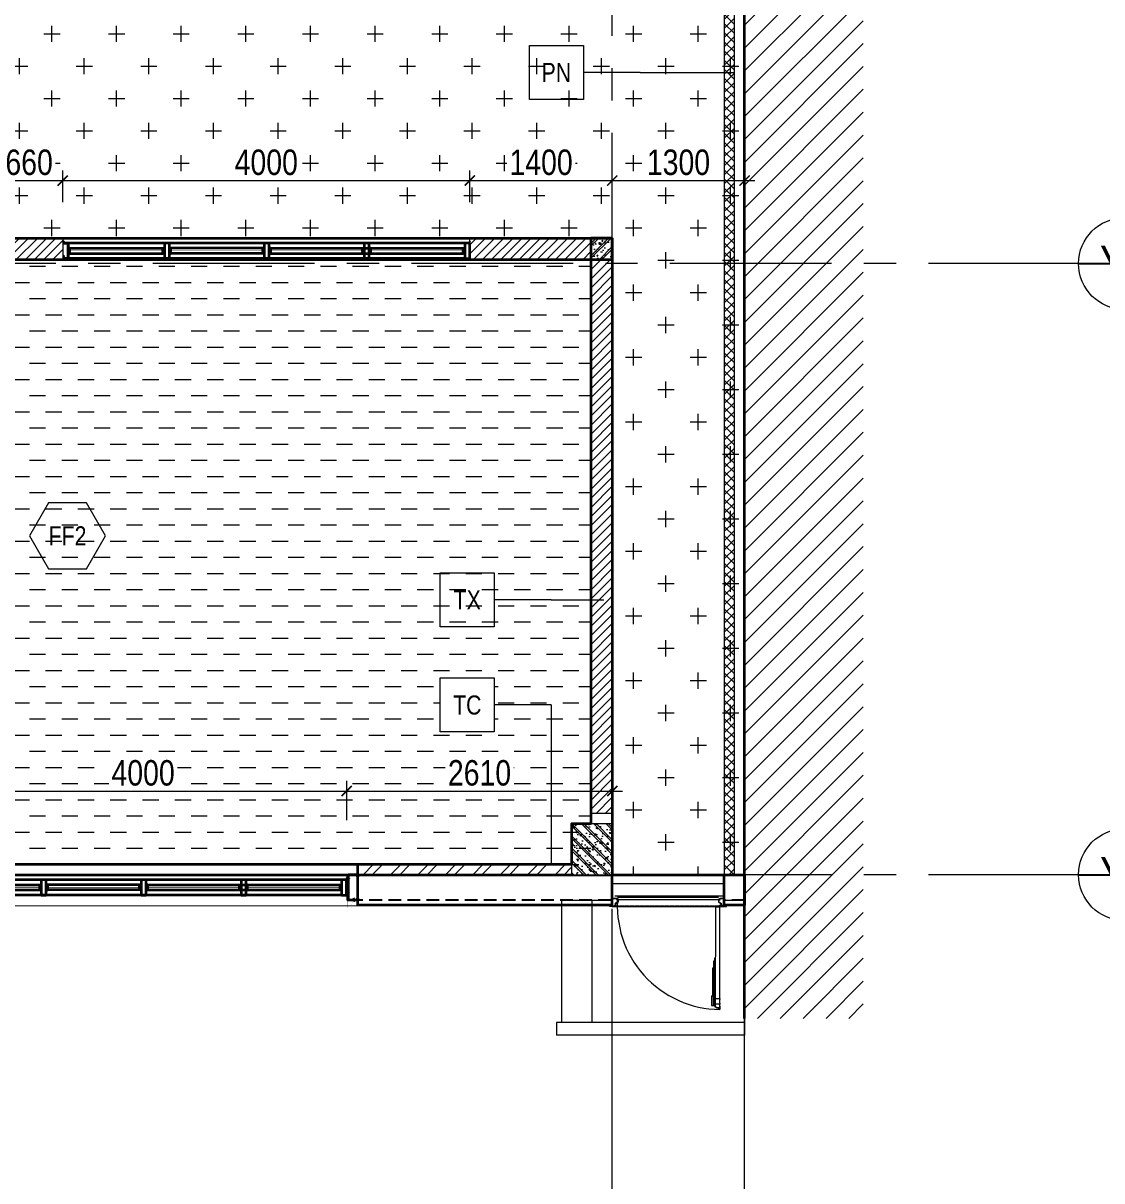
# Model space of a CAD drawing. Header units: millimetres. Extents: x -547695 to 905972, y -1055718 to 167349.
# Drawn here: x -506858 to -496259, y -895293 to -883926 of the extents above; entities that cross this region are included whole.
import ezdxf
from ezdxf.enums import TextEntityAlignment as Align
from ezdxf.xclip import XClip

# ---------------------------------------------------------------- set-up
doc = ezdxf.new("R2010")
doc.units = ezdxf.units.MM
doc.header["$XCLIPFRAME"] = 0
for name, pattern in [('$0$BASE-A0$0$HIDDEN', [0.375, 0.25, -0.125]), ('CENTER', [50.8, 31.75, -6.35, 6.35, -6.35]), ('XR-MB (+8.000)$0$$0$BASE-A0$0$HIDDEN', [0.375, 0.25, -0.125])]:
    doc.linetypes.add(name, pattern=pattern)
doc.layers.get('DEFPOINTS').update_dxf_attribs({"color": 1, "lineweight": 25})
doc.layers.add('7a-Flashing_01', color=1, linetype='Continuous')
doc.layers.add('8', color=8, linetype='Continuous')
for name, color, linetype, lineweight in [('A-COLS', 9, 'Continuous', 9), ('A-CONC', 2, 'Continuous', 35), ('A-DIMS', 8, 'Continuous', 9), ('A-DOOR', 142, 'Continuous', 9), ('A-FINE', 255, 'Continuous', 25), ('A-GRID', 250, 'CENTER', 15), ('A-HEVY', 111, 'Continuous', 35), ('A-PATT', 252, 'Continuous', 9), ('A-REV', 7, 'Continuous', 35), ('A-SYMBOLS', 10, 'Continuous', 13), ('A-WALL', 12, 'Continuous', 13), ('A-WALL-INT', 31, 'Continuous', 9), ('HATCH', 159, 'Continuous', 0), ('XR-MB (+8.000)$0$chi dan', 8, 'Continuous', 9), ('XR-MB (+8.000)$0$DIM TAN', 169, 'Continuous', 13), ('XR-MB (+8.000)$0$net khung', 2, 'Continuous', 13), ('XR-MB (+8.000)$0$phu kien ngoai cua', 4, 'Continuous', 5)]:
    doc.layers.add(name, color=color, linetype=linetype, lineweight=lineweight)
doc.styles.add('VTK _ Arial_2.5 mm', font='arial.ttf', dxfattribs={"width": 0.8})
doc.styles.add('VTK_Arial', font='arial.ttf', dxfattribs={"width": 0.8})
doc.styles.add('VTK_Arial_3.5 mm', font='arial.ttf', dxfattribs={"width": 0.8, "height": 3.5})
doc.dimstyles.new('A-2.5-DIM100', dxfattribs={"dimscale": 100, "dimtxt": 2.5, "dimasz": 1, "dimexe": 1, "dimexo": 0, "dimgap": 0.5, "dimtad": 1, "dimdec": 0, "dimzin": 12, "dimdsep": 46, "dimtxsty": 'VTK_Arial', "dimblk": 'ARCHTICK', "dimcen": 0, "dimdle": 1, "dimclrd": 256, "dimclre": 256, "dimclrt": 7, "dimadec": 1, "dimazin": 3, "dimtfac": 1, "dimtdec": 0, "dimtmove": 0, "dimatfit": 2, "dimfxl": 20, "dimtfill": 1, "dimtolj": 1, "dimtzin": 0, "dimlwd": -1, "dimlwe": -1, "dimarcsym": 0})

# ---------------------------------------------------------------- blocks, each defined once
blk = doc.blocks.new('*U286')
blk.add_lwpolyline([(-11, 0), (-20.77, 0), (-23.36, 0)])
blk.add_wipeout([(3.54, 3.54), (-3.54, 3.54), (-3.54, -3.54), (3.54, -3.54)])
blk.add_lwpolyline([(3.54, 3.54), (-3.54, 3.54), (-3.54, -3.54), (3.54, -3.54)], close=True)
blk.add_lwpolyline([(-11, 0), (-3.54, 0)])
at = {"color": 7, "style": 'VTK _ Arial_2.5 mm', "width": 0.8, "flags": 8}
blk.add_attdef('SYMBOL', text='', height=2.5, dxfattribs=at).set_placement((0, 0), align=Align.MIDDLE_CENTER)
blk = doc.blocks.new('*U288')
blk.add_lwpolyline([(-11, 0), (-15.35, 0), (-17.93, 0)])
blk.add_wipeout([(3.54, 3.54), (-3.54, 3.54), (-3.54, -3.54), (3.54, -3.54)])
blk.add_lwpolyline([(3.54, 3.54), (-3.54, 3.54), (-3.54, -3.54), (3.54, -3.54)], close=True)
blk.add_lwpolyline([(-11, 0), (-3.54, 0)])
at = {"color": 7, "style": 'VTK _ Arial_2.5 mm', "width": 0.8, "flags": 8}
blk.add_attdef('SYMBOL', text='', height=2.5, dxfattribs=at).set_placement((0, 0), align=Align.MIDDLE_CENTER)
blk = doc.blocks.new('ERGEG')
at = {"layer": 'A-PATT', "transparency": 33554620}
h = blk.add_hatch(dxfattribs=at)
h.set_pattern_fill('ANSI31', color=256, scale=50)
h.set_pattern_definition([(45, (0, -16211.04), (-112.2532, 112.2532), [])])
h.paths.add_polyline_path([(0, 1146), (1166, 1146), (1166, -16211), (0, -16211)])
at = {"layer": 'A-HEVY'}
blk.add_lwpolyline([(0, -16211), (0, 1146)], dxfattribs=at)
blk = doc.blocks.new('_ARCHTICK')
at = {"color": 0, "linetype": 'ByBlock', "const_width": 0.15}
blk.add_lwpolyline([(-0.5, -0.5), (0.5, 0.5)], dxfattribs=at)
blk = doc.blocks.new('*D365')
at = {"layer": 'A-DIMS', "transparency": 16777216}
for p, q in [((-507129, -885685), (-507129, -885372)), ((-506469, -885685), (-506469, -885372)), ((-507229, -885472), (-506369, -885472))]:
    blk.add_line(p, q, dxfattribs=at)
at = {"layer": 'DEFPOINTS', "color": 0, "transparency": 16777216}
for p in [(-506469, -885472), (-507129, -885685), (-506469, -885685)]:
    blk.add_point(p, dxfattribs=at)
at = {"layer": 'A-DIMS', "transparency": 16777216, "xscale": 100, "yscale": 100, "zscale": 100, "rotation": 180}
blk.add_blockref('_ARCHTICK', (-507129, -885472), dxfattribs=at)
at = {"layer": 'A-DIMS', "transparency": 16777216, "xscale": 100, "yscale": 100, "zscale": 100}
blk.add_blockref('_ARCHTICK', (-506469, -885472), dxfattribs=at)
at = {"layer": 'A-DIMS', "color": 7, "transparency": 16777216, "insert": (-506799, -885294), "char_height": 250, "attachment_point": 5, "style": 'VTK_Arial', "bg_fill": 3, "box_fill_scale": 1.1, "bg_fill_color": 257, "bg_fill_transparency": 0}
blk.add_mtext('\\A1;660', dxfattribs=at)
blk = doc.blocks.new('*D366')
at = {"layer": 'A-DIMS', "transparency": 16777216}
for p, q in [((-501069, -885685), (-501069, -885372)), ((-499769, -885685), (-499769, -885372)), ((-501169, -885472), (-499669, -885472))]:
    blk.add_line(p, q, dxfattribs=at)
at = {"layer": 'DEFPOINTS', "color": 0, "transparency": 16777216}
for p in [(-499769, -885472), (-501069, -885685), (-499769, -885685)]:
    blk.add_point(p, dxfattribs=at)
at = {"layer": 'A-DIMS', "transparency": 16777216, "xscale": 100, "yscale": 100, "zscale": 100, "rotation": 180}
blk.add_blockref('_ARCHTICK', (-501069, -885472), dxfattribs=at)
at = {"layer": 'A-DIMS', "transparency": 16777216, "xscale": 100, "yscale": 100, "zscale": 100}
blk.add_blockref('_ARCHTICK', (-499769, -885472), dxfattribs=at)
at = {"layer": 'A-DIMS', "color": 7, "transparency": 16777216, "insert": (-500419, -885294), "char_height": 250, "attachment_point": 5, "style": 'VTK_Arial', "bg_fill": 3, "box_fill_scale": 1.1, "bg_fill_color": 257, "bg_fill_transparency": 0}
blk.add_mtext('\\A1;1300', dxfattribs=at)
blk = doc.blocks.new('*D376')
at = {"layer": 'A-DIMS', "transparency": 16777216}
for p, q in [((-507679, -891751), (-507679, -891366)), ((-503679, -891751), (-503679, -891366)), ((-507779, -891466), (-503579, -891466))]:
    blk.add_line(p, q, dxfattribs=at)
at = {"layer": 'DEFPOINTS', "color": 0, "transparency": 16777216}
for p in [(-503679, -891466), (-507679, -891751), (-503679, -891751)]:
    blk.add_point(p, dxfattribs=at)
at = {"layer": 'A-DIMS', "transparency": 16777216, "xscale": 100, "yscale": 100, "zscale": 100, "rotation": 180}
blk.add_blockref('_ARCHTICK', (-507679, -891466), dxfattribs=at)
at = {"layer": 'A-DIMS', "transparency": 16777216, "xscale": 100, "yscale": 100, "zscale": 100}
blk.add_blockref('_ARCHTICK', (-503679, -891466), dxfattribs=at)
at = {"layer": 'A-DIMS', "color": 7, "transparency": 16777216, "insert": (-505679, -891289), "char_height": 250, "attachment_point": 5, "style": 'VTK_Arial', "bg_fill": 3, "box_fill_scale": 1.1, "bg_fill_color": 257, "bg_fill_transparency": 0}
blk.add_mtext('\\A1;4000', dxfattribs=at)
blk = doc.blocks.new('*D377')
at = {"layer": 'A-DIMS', "transparency": 16777216}
for p, q in [((-503679, -891751), (-503679, -891366)), ((-501069, -891751), (-501069, -891366)), ((-503779, -891466), (-500969, -891466))]:
    blk.add_line(p, q, dxfattribs=at)
at = {"layer": 'DEFPOINTS', "color": 0, "transparency": 16777216}
for p in [(-501069, -891466), (-503679, -891751), (-501069, -891751)]:
    blk.add_point(p, dxfattribs=at)
at = {"layer": 'A-DIMS', "transparency": 16777216, "xscale": 100, "yscale": 100, "zscale": 100, "rotation": 180}
blk.add_blockref('_ARCHTICK', (-503679, -891466), dxfattribs=at)
at = {"layer": 'A-DIMS', "transparency": 16777216, "xscale": 100, "yscale": 100, "zscale": 100}
blk.add_blockref('_ARCHTICK', (-501069, -891466), dxfattribs=at)
at = {"layer": 'A-DIMS', "color": 7, "transparency": 16777216, "insert": (-502374, -891289), "char_height": 250, "attachment_point": 5, "style": 'VTK_Arial', "bg_fill": 3, "box_fill_scale": 1.1, "bg_fill_color": 257, "bg_fill_transparency": 0}
blk.add_mtext('\\A1;2610', dxfattribs=at)
blk = doc.blocks.new('*U119')
blk.add_wipeout([(2.5, 4.33), (-2.5, 4.33), (-5, 0), (-2.5, -4.33), (2.5, -4.33), (5, 0)])
blk.add_lwpolyline([(2.5, 4.33), (-2.5, 4.33), (-5, 0), (-2.5, -4.33), (2.5, -4.33), (5, 0)], close=True)
at = {"color": 7, "style": 'VTK _ Arial_2.5 mm', "width": 0.8, "flags": 8}
blk.add_attdef('SYMBOL', text='', height=2.5, dxfattribs=at).set_placement((0, 0), align=Align.MIDDLE_CENTER)
blk = doc.blocks.new('*U319')
blk.add_wipeout([(4.5, 0), (4.46, -0.56), (4.36, -1.12), (4.18, -1.66), (3.94, -2.17), (3.64, -2.65), (3.28, -3.08), (2.87, -3.47), (2.41, -3.8), (1.92, -4.07), (1.39, -4.28), (0.84, -4.42), (0.28, -4.49), (-0.28, -4.49), (-0.84, -4.42), (-1.39, -4.28), (-1.92, -4.07), (-2.41, -3.8), (-2.87, -3.47), (-3.28, -3.08), (-3.64, -2.65), (-3.94, -2.17), (-4.18, -1.66), (-4.36, -1.12), (-4.46, -0.56), (-4.5, 0), (-4.46, 0.56), (-4.36, 1.12), (-4.18, 1.66), (-3.94, 2.17), (-3.64, 2.65), (-3.28, 3.08), (-2.87, 3.47), (-2.41, 3.8), (-1.92, 4.07), (-1.39, 4.28), (-0.84, 4.42), (-0.28, 4.49), (0.28, 4.49), (0.84, 4.42), (1.39, 4.28), (1.92, 4.07), (2.41, 3.8), (2.87, 3.47), (3.28, 3.08), (3.64, 2.65), (3.94, 2.17), (4.18, 1.66), (4.36, 1.12), (4.46, 0.56)])
blk.add_circle((0, 0), 4.5)
at = {"layer": 'DEFPOINTS', "color": 250}
for p, q in [((0, 4.5), (0, -4.5)), ((-4.5, 0), (4.5, 0))]:
    blk.add_line(p, q, dxfattribs=at)
at = {"color": 7, "style": 'VTK_Arial_3.5 mm', "width": 0.8}
blk.add_attdef('X12', text='', height=3.5, dxfattribs=at).set_placement((0, 0), align=Align.MIDDLE_CENTER)
blk = doc.blocks.new('*U320')
blk.add_wipeout([(4.5, 0), (4.46, -0.56), (4.36, -1.12), (4.18, -1.66), (3.94, -2.17), (3.64, -2.65), (3.28, -3.08), (2.87, -3.47), (2.41, -3.8), (1.92, -4.07), (1.39, -4.28), (0.84, -4.42), (0.28, -4.49), (-0.28, -4.49), (-0.84, -4.42), (-1.39, -4.28), (-1.92, -4.07), (-2.41, -3.8), (-2.87, -3.47), (-3.28, -3.08), (-3.64, -2.65), (-3.94, -2.17), (-4.18, -1.66), (-4.36, -1.12), (-4.46, -0.56), (-4.5, 0), (-4.46, 0.56), (-4.36, 1.12), (-4.18, 1.66), (-3.94, 2.17), (-3.64, 2.65), (-3.28, 3.08), (-2.87, 3.47), (-2.41, 3.8), (-1.92, 4.07), (-1.39, 4.28), (-0.84, 4.42), (-0.28, 4.49), (0.28, 4.49), (0.84, 4.42), (1.39, 4.28), (1.92, 4.07), (2.41, 3.8), (2.87, 3.47), (3.28, 3.08), (3.64, 2.65), (3.94, 2.17), (4.18, 1.66), (4.36, 1.12), (4.46, 0.56)])
blk.add_circle((0, 0), 4.5)
at = {"layer": 'DEFPOINTS', "color": 250}
for p, q in [((0, 4.5), (0, -4.5)), ((-4.5, 0), (4.5, 0))]:
    blk.add_line(p, q, dxfattribs=at)
at = {"color": 7, "style": 'VTK_Arial_3.5 mm', "width": 0.8}
blk.add_attdef('X12', text='', height=3.5, dxfattribs=at).set_placement((0, 0), align=Align.MIDDLE_CENTER)
blk = doc.blocks.new('Ư4RGH56YH')
at = {"layer": 'A-SYMBOLS', "xscale": 100, "yscale": 100, "zscale": 100}
for name, p, values in [('*U319', (2103.7, -8500), {'X12': 'Y2'}), ('*U320', (2103.7, -14500), {'X12': 'Y1'})]:
    blk.add_blockref(name, p, dxfattribs=at).add_auto_attribs(values)
blk = doc.blocks.new('*D704')
at = {"layer": 'A-DIMS', "transparency": 16777216}
for p, q in [((-506469, -885685), (-506469, -885372)), ((-502469, -885685), (-502469, -885372)), ((-506569, -885472), (-502369, -885472))]:
    blk.add_line(p, q, dxfattribs=at)
at = {"layer": 'DEFPOINTS', "color": 0, "transparency": 16777216}
for p in [(-502469, -885472), (-506469, -885685), (-502469, -885685)]:
    blk.add_point(p, dxfattribs=at)
at = {"layer": 'A-DIMS', "transparency": 16777216, "xscale": 100, "yscale": 100, "zscale": 100, "rotation": 180}
blk.add_blockref('_ARCHTICK', (-506469, -885472), dxfattribs=at)
at = {"layer": 'A-DIMS', "transparency": 16777216, "xscale": 100, "yscale": 100, "zscale": 100}
blk.add_blockref('_ARCHTICK', (-502469, -885472), dxfattribs=at)
at = {"layer": 'A-DIMS', "color": 7, "transparency": 16777216, "insert": (-504469, -885294), "char_height": 250, "attachment_point": 5, "style": 'VTK_Arial', "bg_fill": 3, "box_fill_scale": 1.1, "bg_fill_color": 257, "bg_fill_transparency": 0}
blk.add_mtext('\\A1;4000', dxfattribs=at)
blk = doc.blocks.new('*D705')
at = {"layer": 'A-DIMS', "transparency": 16777216}
for p, q in [((-502469, -885685), (-502469, -885372)), ((-501069, -885685), (-501069, -885372)), ((-502569, -885472), (-500969, -885472))]:
    blk.add_line(p, q, dxfattribs=at)
at = {"layer": 'DEFPOINTS', "color": 0, "transparency": 16777216}
for p in [(-501069, -885472), (-502469, -885685), (-501069, -885685)]:
    blk.add_point(p, dxfattribs=at)
at = {"layer": 'A-DIMS', "transparency": 16777216, "xscale": 100, "yscale": 100, "zscale": 100, "rotation": 180}
blk.add_blockref('_ARCHTICK', (-502469, -885472), dxfattribs=at)
at = {"layer": 'A-DIMS', "transparency": 16777216, "xscale": 100, "yscale": 100, "zscale": 100}
blk.add_blockref('_ARCHTICK', (-501069, -885472), dxfattribs=at)
at = {"layer": 'A-DIMS', "color": 7, "transparency": 16777216, "insert": (-501769, -885294), "char_height": 250, "attachment_point": 5, "style": 'VTK_Arial', "bg_fill": 3, "box_fill_scale": 1.1, "bg_fill_color": 257, "bg_fill_transparency": 0}
blk.add_mtext('\\A1;1400', dxfattribs=at)
blk = doc.blocks.new('ERBHRTHB4T')
at = {"color": 0}
blk.add_wipeout([(-200, 100), (200, 100), (200, -400), (-200, -400)], dxfattribs=at).dxf.layer = '8'
at = {"layer": 'A-PATT'}
h = blk.add_hatch(dxfattribs=at)
h.set_pattern_fill('BT-01', color=256, scale=20, style=0, double=1, pattern_type=2)
h.set_pattern_definition([(50, (115612.73, 26820), (143.45204, -12.55043), [15, -165]), (355, (115612.73, 26820), (-27.75027, 150.43843), [12, -132]), (100.4514, (115624.68, 26818.95), (115.70188, 137.88791), [12.74804, -140.22842]), (46.1842, (115612.73, 26860), (213.4482, -33.1038), [22.5, -247.5]), (96.6356, (115630.52, 26857.24), (186.93254, 194.82357), [19.12206, -210.3426]), (351.1842, (115612.73, 26860), (186.9324, 194.8237), [18, -198]), (21, (115632.73, 26850), (119.38141, -80.52378), [15, -165]), (326, (115632.73, 26850), (48.66307, 145.03), [12, -132]), (71.4514, (115642.68, 26843.29), (168.04453, 64.5061), [12.74804, -140.22842]), (37.5, (115612.73, 26820), (2.43197, 66.57877), [0, -130.4, 0, -134, 0, -132.5]), (7.5, (115612.73, 26820), (52.613907, 78.882342), [0, -76.4, 0, -127.4, 0, -50.5]), (327.5, (115568.13, 26820), (106.764487, -4.510974), [0, -50, 0, -156, 0, -207]), (317.5, (115548.13, 26820), (116.637234, 20.021), [0, -65, 0, -103.6, 0, -147]), (45, (115612.73, 26820), (-60.104076, 60.104076), []), (45, (115612.73, 26844.5), (-60.104076, 60.104076), [])])
h.paths.add_polyline_path([(200, 100), (200, -400), (-200, -400), (-200, 100)])
at = {"color": 0}
blk.add_lwpolyline([(-200, 100), (200, 100), (200, -400), (-200, -400)], close=True, dxfattribs=at)
blk = doc.blocks.new('t7i')
blk.add_wipeout([(0, -210), (210, -210), (210, 0), (0, 0)]).dxf.layer = '8'
at = {"layer": 'A-PATT'}
h = blk.add_hatch(dxfattribs=at)
h.set_pattern_fill('BT-01', color=256, scale=20, style=0, double=1, pattern_type=2)
h.set_pattern_definition([(50, (111922.47, 19673.82), (143.45204, -12.55043), [15, -165]), (355, (111922.47, 19673.82), (-27.75027, 150.43843), [12, -132]), (100.4514, (111934.43, 19672.77), (115.70188, 137.8879), [12.74804, -140.22842]), (46.1842, (111922.47, 19713.82), (213.4482, -33.1038), [22.5, -247.5]), (96.6356, (111940.26, 19711.06), (186.93254, 194.82357), [19.12206, -210.3426]), (351.1842, (111922.47, 19713.82), (186.9324, 194.8237), [18, -198]), (21, (111942.47, 19703.82), (119.38141, -80.52378), [15, -165]), (326, (111942.47, 19703.82), (48.66307, 145.03), [12, -132]), (71.4514, (111952.42, 19697.11), (168.04453, 64.5061), [12.74804, -140.22842]), (37.5, (111922.47, 19673.82), (2.43197, 66.57877), [0, -130.4, 0, -134, 0, -132.5]), (7.5, (111922.47, 19673.82), (52.613907, 78.882342), [0, -76.4, 0, -127.4, 0, -50.5]), (327.5, (111877.87, 19673.82), (106.764487, -4.510974), [0, -50, 0, -156, 0, -207]), (317.5, (111857.87, 19673.82), (116.637234, 20.021), [0, -65, 0, -103.6, 0, -147]), (45, (111922.47, 19673.82), (-60.104076, 60.104076), []), (45, (111922.47, 19698.32), (-60.104076, 60.104076), [])])
h.paths.add_polyline_path([(0, -210), (210, -210), (210, 0), (0, 0)])
at = {"layer": 'A-HEVY'}
blk.add_lwpolyline([(0, -210), (210, -210), (210, 0), (0, 0)], close=True, dxfattribs=at)
blk = doc.blocks.new('ERYUJH76Y')
at = {"layer": 'A-GRID', "ltscale": 50}
for points in [[(1300, 3348), (1300, 25452)], [(0, 3348), (0, 25008)], [(4694, 12928), (-30447, 12928)], [(4694, 6928), (-30447, 6928)]]:
    blk.add_lwpolyline(points, dxfattribs=at)
at = {"layer": '8'}
blk.add_blockref('t7i', (-210, 13178), dxfattribs=at)
at = {"layer": 'A-COLS', "xscale": -1, "rotation": 180}
blk.add_blockref('ERBHRTHB4T', (-200, 7028), dxfattribs=at)
blk = doc.blocks.new('XR-MB (+8.000)$0$ban le b')
at = {"layer": 'A-DOOR'}
for p, q in [((11285, -283), (11288, -283)), ((11285, -307), (11285, -283)), ((11294, -309), (11287, -309)), ((11288, -283), (11288, -305)), ((11297, -306), (11290, -306)), ((11300, -330), (11294, -330)), ((11295, -319), (11295, -310)), ((11297, -327), (11297, -333)), ((11298, -319), (11298, -308))]:
    blk.add_line(p, q, dxfattribs=at)
for radius in [10, 7]:
    blk.add_circle((11297, -330), radius, dxfattribs=at)
for centre, radius, start, end in [((11287, -307), 1.5, 180, 270), ((11290, -305), 1.5, 180, 270), ((11294, -310), 1.5, 0, 90), ((11293, -319), 2, 286.9578, 0), ((11297, -308), 1.5, 0, 90), ((11300, -319), 2, 180, 253.0422)]:
    blk.add_arc(centre, radius, start, end, dxfattribs=at)
blk = doc.blocks.new('XR-MB (+8.000)$0$gioong cao su')
at = {"layer": 'A-DOOR'}
for points in [[(1628098, 55606), (1628100, 55606), (1628100, 55546), (1628098, 55546)], [(1628100, 55591), (1628107, 55591), (1628107, 55561), (1628100, 55561)]]:
    blk.add_lwpolyline(points, close=True, dxfattribs=at)
for points in [[(1628109, 55600), (1628128, 55600, -0.414214), (1628130, 55598), (1628130, 55553, -0.414214), (1628128, 55551), (1628109, 55551, -0.414214), (1628107, 55553), (1628107, 55598, -0.414214)], [(1628109, 55599), (1628128, 55599, -0.414214), (1628129, 55598), (1628129, 55553, -0.414214), (1628128, 55552), (1628109, 55552, -0.414214), (1628108, 55553), (1628108, 55598, -0.414214)]]:
    blk.add_lwpolyline(points, format="xyb", close=True, dxfattribs=at)
blk = doc.blocks.new('XR-MB (+8.000)$0$123')
at = {"layer": 'A-DOOR'}
h = blk.add_hatch(dxfattribs=at)
h.set_pattern_fill('ANSI31', color=256, style=0)
h.set_pattern_definition([(135, (327793.7614, 93736.06553), (0.08838834765, 0.08838834765), [])])
h.paths.add_polyline_path([(240172, 36474), (240174, 36474), (240174, 36388), (240172, 36388)])
for p, q in [((240171, 36465), (240171, 36475)), ((240221, 36475), (240171, 36475)), ((240172, 36474), (240172, 36388)), ((240172, 36465), (240172, 36474)), ((240172, 36474), (240220, 36474)), ((240174, 36474), (240174, 36388)), ((240235, 36455), (240220, 36474)), ((240235, 36434), (240220, 36434)), ((240220, 36434), (240220, 36420)), ((240236, 36455), (240221, 36475)), ((240221, 36432), (240221, 36418)), ((240236, 36432), (240221, 36432)), ((240235, 36455), (240235, 36434)), ((240236, 36455), (240236, 36432)), ((240146, 36386), (240146, 36398)), ((240146, 36398), (240147, 36398)), ((240186, 36386), (240146, 36386)), ((240147, 36388), (240147, 36398)), ((240185, 36388), (240147, 36388)), ((240174, 36413), (240174, 36413)), ((240185, 36388), (240205, 36403)), ((240186, 36386), (240206, 36401)), ((240220, 36420), (240205, 36420)), ((240205, 36420), (240205, 36403)), ((240221, 36418), (240206, 36418)), ((240206, 36418), (240206, 36401))]:
    blk.add_line(p, q, dxfattribs=at)
blk = doc.blocks.new('XR-MB (+8.000)$0$gdfghgfjjjk')
at = {"layer": 'A-DOOR'}
for p, q in [((196862, 627553), (196861, 626550)), ((196862, 627568), (196871, 627568)), ((196862, 627568), (196862, 627568)), ((196862, 627568), (196862, 627568)), ((196862, 627568), (196862, 627568)), ((196862, 627534), (196862, 627568)), ((196863, 627553), (196862, 626551)), ((196863, 627567), (196870, 627567)), ((196863, 627534), (196863, 627567)), ((196863, 627554), (196896, 627554)), ((196863, 627554), (196863, 627554)), ((196863, 627545), (196863, 627554)), ((196864, 627545), (196863, 627545)), ((196863, 627515), (196906, 627515)), ((196863, 627506), (196863, 627515)), ((196863, 627460), (196863, 627469)), ((196864, 627553), (196895, 627553)), ((196864, 627545), (196864, 627553)), ((196864, 627514), (196905, 627514)), ((196864, 627506), (196864, 627514)), ((196864, 627461), (196864, 627469)), ((196870, 627567), (196870, 627554)), ((196871, 627568), (196871, 627554)), ((196895, 627553), (196895, 627544)), ((196895, 627544), (196906, 627544)), ((196896, 627554), (196896, 627544)), ((196896, 627544), (196907, 627544)), ((196905, 626564), (196906, 627544)), ((196905, 626563), (196907, 627544)), ((196905, 627514), (196905, 627461)), ((196906, 627544), (196906, 627534)), ((196906, 627515), (196906, 627460)), ((196907, 627544), (196907, 627534)), ((196943, 627529), (196907, 627529)), ((196907, 627529), (196907, 627062)), ((196907, 627514), (196913, 627514)), ((196907, 627462), (196913, 627462)), ((196913, 627514), (196925, 627529)), ((196913, 627514), (196913, 627462)), ((196913, 627462), (196925, 627434)), ((196925, 627529), (196925, 627434)), ((196943, 627434), (196943, 627529)), ((196906, 627460), (196863, 627460)), ((196905, 627461), (196864, 627461)), ((196943, 627434), (196907, 627434)), ((196935, 627406), (196907, 627406)), ((196924, 627095), (196924, 627432)), ((196935, 627432), (196924, 627432)), ((196935, 627162), (196935, 627432)), ((196924, 627162), (196935, 627162)), ((196915, 627089), (196907, 627089)), ((196914, 627062), (196907, 627062)), ((196922, 627093), (196915, 627089)), ((196915, 627062), (196915, 627089)), ((196862, 626571), (196862, 626563)), ((196862, 626571), (196862, 626564)), ((196862, 626564), (196905, 626564)), ((196862, 626563), (196905, 626563)), ((196869, 626551), (196869, 626563)), ((196870, 626550), (196870, 626563)), ((197894, 626451), (196820, 626451)), ((196861, 626550), (196870, 626550)), ((196862, 626551), (196869, 626551)), ((197862, 626489), (196874, 626489)), ((196875, 626469), (197862, 626469))]:
    blk.add_line(p, q, dxfattribs=at)
at = {"layer": 'A-DOOR', "linetype": 'XR-MB (+8.000)$0$$0$BASE-A0$0$HIDDEN'}
blk.add_line((197899, 626550), (196851, 626550), dxfattribs=at)
at = {"layer": 'A-DOOR'}
blk.add_arc((196851, 626550), 1018, 354.451, 89.3822, dxfattribs=at)
for centre, major_axis, start_param, end_param in [((196914, 627062), (-0.809, 0.369), 1.998585, 3.569381), ((196921, 627095), (2.34, 1.29), 4.637391, 5.778763)]:
    blk.add_ellipse(centre, major_axis=major_axis, ratio=1, start_param=start_param, end_param=end_param, dxfattribs=at)
at = {"layer": 'XR-MB (+8.000)$0$chi dan', "extrusion": (0, 0, -1), "xscale": 0.8895027643677431, "yscale": 0.8895027643677431, "zscale": -0.889502743225944, "rotation": 179.9978614932291}
blk.add_blockref('XR-MB (+8.000)$0$123', (16817, 658913), dxfattribs=at)
at = {"layer": 'XR-MB (+8.000)$0$chi dan', "xscale": 0.8895027643677431, "yscale": 0.8895027643677431, "zscale": 0.8895027643677431, "rotation": 180.0021385067709}
blk.add_blockref('XR-MB (+8.000)$0$123', (411551, 658929), dxfattribs=at)
at = {"layer": 'XR-MB (+8.000)$0$net khung', "xscale": 0.1601102353251793, "yscale": 0.1601102353251793, "zscale": 0.1601102172678523, "rotation": 90.00213296456585}
for p in [(205775, 365814), (206777, 365814)]:
    blk.add_blockref('XR-MB (+8.000)$0$gioong cao su', p, dxfattribs=at)
at = {"layer": 'XR-MB (+8.000)$0$phu kien ngoai cua', "xscale": 0.889502645156231, "yscale": 0.889502763748169, "zscale": 0.8895026589233752, "rotation": 270.002134667727}
blk.add_blockref('XR-MB (+8.000)$0$ban le b', (197145, 636598), dxfattribs=at)
blk = doc.blocks.new('XR-MB (+8.000)$0$cua 1 canh')
blk.add_wipeout([(0, 0), (0, -1100), (220, -1100), (220, 0)]).dxf.layer = 'A-DOOR'
at = {"layer": 'A-DOOR'}
blk.add_lwpolyline([(0, 0), (220, 0), (220, -1100), (0, -1100)], close=True, dxfattribs=at)
at = {"layer": 'XR-MB (+8.000)$0$DIM TAN', "xscale": -1, "rotation": 270}
blk.add_blockref('XR-MB (+8.000)$0$gdfghgfjjjk', (-626335, -197918), dxfattribs=at)
blk = doc.blocks.new('12-14x20 HWFS')
at = {"layer": 'A-FINE'}
for p, q in [((-25, -3), (-25, 3)), ((-21, 2), (-24, 2)), ((-21, 4), (-21, 7)), ((-18, 2), (-19, 2)), ((-17, -2), (-18, 2)), ((-18, -2), (-18, 2)), ((-18, 2), (-18, 2)), ((-18, 2), (-17, 2)), ((-17, -2), (-17, 2)), ((-16, 2), (-17, 2)), ((-15, -2), (-16, 2)), ((-16, -2), (-16, 2)), ((-16, 2), (-16, 2)), ((-16, 2), (-15, 2)), ((-15, -2), (-15, 2)), ((-14, 2), (-15, 2)), ((-13, -2), (-14, 2)), ((-14, -2), (-14, 2)), ((-14, 2), (-14, 2)), ((-14, 2), (-13, 2)), ((-13, -2), (-13, 2)), ((-13, 2), (-13, 2)), ((-12, -2), (-13, 2)), ((-13, 2), (-12, 2)), ((-11, 2), (-12, 2)), ((-11, -2), (-12, 2)), ((-11, -2), (-12, 2)), ((-12, 2), (-12, 2)), ((-10, -2), (-11, 2)), ((-11, 2), (-10, 2)), ((-9, 2), (-10, 2)), ((-10, -2), (-10, 2)), ((-9, -2), (-10, 2)), ((-10, 2), (-10, 2)), ((-8, -2), (-9, 2)), ((-8, -2), (-9, 2)), ((-9, 2), (-9, 2)), ((-9, 2), (-8, 2)), ((-7, 2), (-8, 2)), ((-7, -2), (-8, 2)), ((-6, -2), (-7, 2)), ((-7, -2), (-7, 2)), ((-7, 2), (-7, 2)), ((-7, 2), (-6, 2)), ((-6, -2), (-6, 2)), ((-5, 1), (-2, 1)), ((-2, 1), (0, 0)), ((-2, -1), (0, 0)), ((-21, -2), (-24, -2)), ((-21, -7), (-21, -4)), ((-18, -2), (-19, -2)), ((-18, -2), (-17, -2)), ((-17, -2), (-17, -2)), ((-16, -2), (-17, -2)), ((-16, -2), (-15, -2)), ((-15, -2), (-15, -2)), ((-14, -2), (-15, -2)), ((-14, -2), (-13, -2)), ((-13, -2), (-13, -2)), ((-12, -2), (-13, -2)), ((-12, -2), (-11, -2)), ((-10, -2), (-11, -2)), ((-11, -2), (-11, -2)), ((-10, -2), (-10, -2)), ((-10, -2), (-9, -2)), ((-8, -2), (-9, -2)), ((-8, -2), (-8, -2)), ((-8, -2), (-7, -2)), ((-7, -2), (-7, -2)), ((-7, -2), (-6, -2)), ((-6, -2), (-6, -2)), ((-5, -1), (-2, -1))]:
    blk.add_line(p, q, dxfattribs=at)
for points in [[(-21, 2), (-24, 2, -0.414214), (-25, 3), (-25, 3, -0.414214), (-24, 4), (-21, 4), (-21, 0)], [(-21, -2), (-24, -2, 0.414214), (-25, -3), (-25, -3, 0.414214), (-24, -4), (-21, -4), (-21, 0)]]:
    blk.add_lwpolyline(points, format="xyb", dxfattribs=at)
for points in [[(-21, -7), (-21, 7), (-20, 7), (-20, -7)], [(-19, -4), (-19, 4), (-20, 4), (-20, -4)]]:
    blk.add_lwpolyline(points, close=True, dxfattribs=at)
for centre, radius, start, end in [((-24, 1), 1, 90, 180), ((-5, 3), 1.47, 234.6943, 269.0006), ((-24, -1), 1, 180, 270), ((-5, -2), 0.739, 89.3021, 139.9159)]:
    blk.add_arc(centre, radius, start, end, dxfattribs=at)
at = {"layer": 'A-FINE', "lineweight": 20}
for points in [[(-6, 1), (-5, 1), (-4, 1), (-4, 0)], [(-4, 0), (-4, 1), (-5, 1), (-6, 1)], [(-4, 0), (-3, 0), (-3, 0), (-2, 0)], [(-2, 0), (-3, 0), (-3, 0), (-4, 0)], [(-2, 0), (-2, 0), (-2, 0), (0, 0)], [(0, 0), (-2, -1), (-2, -1), (-2, 0)], [(-2, 0), (-2, 0), (0, 0), (0, 0)], [(-3, -1), (-4, -1), (-5, -1), (-6, -1)], [(-3, -1), (-3, -1), (-3, -1), (-3, -1)], [(-2, 0), (-2, 0), (-2, 0), (-2, 0)]]:
    blk.add_open_spline(points, degree=3, dxfattribs=at)
blk = doc.blocks.new('gia co cua')
at = {"layer": '7a-Flashing_01', "const_width": 0.5}
for points in [[(1, -260), (1, -13), (5, 0)], [(0, -160), (0, -320), (39, -320), (59, -250), (74, -250)]]:
    blk.add_lwpolyline(points, dxfattribs=at)
at = {"layer": 'A-CONC'}
blk.add_lwpolyline([(9, -247), (102, -247), (102, -230), (105, -230), (105, -250), (6, -250), (6, 0), (105, 0), (105, -20), (102, -20), (102, -3), (9, -3)], close=True, dxfattribs=at)
at = {"layer": 'A-PATT', "xscale": -1, "rotation": 180}
blk.add_blockref('12-14x20 HWFS', (20, -36), dxfattribs=at)
at = {"layer": 'A-PATT'}
blk.add_blockref('12-14x20 HWFS', (19, -177), dxfattribs=at)
at = {"layer": 'A-PATT', "rotation": 90}
blk.add_blockref('12-14x20 HWFS', (67, -231), dxfattribs=at)
blk = doc.blocks.new('ebve')
blk.add_wipeout([(-4210, -400), (0, -400), (0, 0), (-4210, 0)]).dxf.layer = 'A-PATT'
at = {"color": 8}
for p, q in [((-160, -150), (-4055, -150)), ((-4040, -200), (-3126, -200)), ((-2145, -200), (-3046, -200)), ((-2065, -200), (-175, -200)), ((-160, -300), (-4055, -300)), ((-4040, -250), (-3126, -250)), ((-2145, -250), (-3046, -250)), ((-2065, -250), (-175, -250))]:
    blk.add_line(p, q, dxfattribs=at)
blk.add_lwpolyline([(-4210, -100), (0, -100)], dxfattribs=at)
for points in [[(-4105, -150), (-4055, -150), (-4055, -300), (-4105, -300)], [(-4055, -150), (-4105, -150), (-4105, -300), (-4055, -300)], [(-4055, -250), (-4040, -250), (-4040, -230), (-4050, -230), (-4050, -220), (-4040, -220), (-4040, -200), (-4055, -200)], [(-3111, -250), (-3126, -250), (-3126, -230), (-3116, -230), (-3116, -220), (-3126, -220), (-3126, -200), (-3111, -200)], [(-3061, -150), (-3111, -150), (-3111, -300), (-3061, -300)], [(-3061, -250), (-3046, -250), (-3046, -230), (-3056, -230), (-3056, -220), (-3046, -220), (-3046, -200), (-3061, -200)], [(-2130, -250), (-2145, -250), (-2145, -230), (-2135, -230), (-2135, -220), (-2145, -220), (-2145, -200), (-2130, -200)], [(-2080, -150), (-2130, -150), (-2130, -300), (-2080, -300)], [(-2080, -250), (-2065, -250), (-2065, -230), (-2075, -230), (-2075, -220), (-2065, -220), (-2065, -200), (-2080, -200)], [(-1148, -250), (-1163, -250), (-1163, -230), (-1153, -230), (-1153, -220), (-1163, -220), (-1163, -200), (-1148, -200)], [(-1098, -150), (-1148, -150), (-1148, -300), (-1098, -300)], [(-1098, -250), (-1083, -250), (-1083, -230), (-1093, -230), (-1093, -220), (-1083, -220), (-1083, -200), (-1098, -200)], [(-160, -250), (-175, -250), (-175, -230), (-165, -230), (-165, -220), (-175, -220), (-175, -200), (-160, -200)], [(-110, -150), (-160, -150), (-160, -300), (-110, -300)]]:
    blk.add_lwpolyline(points, close=True)
at = {"color": 5, "const_width": 5}
for points in [[(-4050, -225), (-3116, -225)], [(-2135, -225), (-3056, -225)], [(-2075, -225), (-1148, -225)], [(-1098, -225), (-165, -225)]]:
    blk.add_lwpolyline(points, dxfattribs=at)
at = {"layer": 'A-HEVY'}
for points in [[(-4210, -400), (-4210, 0)], [(0, -400), (0, 0)]]:
    blk.add_lwpolyline(points, dxfattribs=at)
at = {"layer": 'A-REV', "xscale": -1}
blk.add_blockref('gia co cua', (-4105, -100), dxfattribs=at)
at = {"layer": 'A-REV'}
blk.add_blockref('gia co cua', (-105, -100), dxfattribs=at)
blk = doc.blocks.new('egeg11')
blk.add_wipeout([(-50, -980), (1800, -980), (1800, 345), (0, 345), (0, -855), (-50, -855)]).dxf.layer = 'A-PATT'
at = {"layer": 'A-PATT'}
for points in [[(0, 345), (0, -855)], [(0, 345), (1800, 345)], [(300, 345), (300, -855)], [(1800, 345), (1800, -980)], [(1800, -855), (-50, -855)], [(-50, -855), (-50, -980)], [(1800, -980), (-50, -980)]]:
    blk.add_lwpolyline(points, dxfattribs=at)
blk = doc.blocks.new('RHRTHRHRT')
at = {"layer": 'A-PATT', "transparency": 33554620}
h = blk.add_hatch(dxfattribs=at)
h.set_pattern_fill('ANSI37', color=256, scale=20)
h.set_pattern_definition([(45, (-12900, -14800), (-44.90128, 44.90128), []), (135, (-12900, -14800), (-44.90128, -44.90128), [])])
h.paths.add_polyline_path([(-100, -4567), (-200, -4567), (-200, -14800), (-100, -14800)])
h.paths.add_polyline_path([(0, -500), (-24900, -500), (-24900, -400), (0, -400)])
h.paths.add_polyline_path([(-100, -2115), (-200, -2115), (-200, -500), (-100, -500)])
at = {"layer": 'A-WALL', "transparency": 33554620}
h = blk.add_hatch(dxfattribs=at)
h.set_pattern_fill('ANSI31', color=253, scale=20)
h.set_pattern_definition([(45, (-24900, -14300), (-44.90128, 44.90128), [])])
h.paths.add_polyline_path([(-12900, -8760), (-12900, -14800), (-13110, -14800), (-13110, -8760)])
h.paths.add_polyline_path([(-1510, -14200), (-1510, -8760), (-1300, -8760), (-1300, -14200)])
h.paths.add_polyline_path([(-1510, -8760), (-24900, -8760), (-24900, -8550), (-1510, -8550)])
at = {"layer": 'A-HEVY'}
blk.add_lwpolyline([(-25300, -8075), (-25300, -14800), (-1300, -14800)], dxfattribs=at)
at = {"layer": 'A-WALL'}
for points in [[(-1510, -8760), (-24900, -8760), (-24900, -8550), (-1510, -8550)], [(-1510, -14200), (-1510, -8760), (-1300, -8760), (-1300, -14200)]]:
    blk.add_lwpolyline(points, close=True, dxfattribs=at)
at = {"layer": 'A-WALL-INT'}
blk.add_lwpolyline([(-100, -4567), (-200, -4567), (-200, -14800), (-100, -14800)], close=True, dxfattribs=at)
at = {"layer": 'A-WALL'}
blk.add_blockref('egeg11', (-1800, -15395), dxfattribs=at)
at = {"layer": 'A-HEVY'}
for points in [[(-1300, -15100), (-25600, -15100), (-25600, -8075)], [(-200, -14800), (0, -14800), (0, -15100), (-200, -15100)]]:
    blk.add_lwpolyline(points, dxfattribs=at)
at = {"layer": 'DEFPOINTS', "linetype": '$0$BASE-A0$0$HIDDEN', "ltscale": 500}
blk.add_lwpolyline([(-25550, -50), (0, -50), (0, -15050), (-25550, -15050)], close=True, dxfattribs=at)
at = {"layer": 'A-DOOR', "xscale": -1, "rotation": 89.99999999999874}
blk.add_blockref('XR-MB (+8.000)$0$cua 1 canh', (-1300, -14891), dxfattribs=at)
at = {"layer": 'A-HEVY'}
ref = blk.add_blockref('ebve', (-2590, -8450), dxfattribs=at)
XClip(ref).set_block_clipping_path([(-4104.8295732328, -309.9999139803), (-109.8295748694, -99.9999139803)])
blk.add_blockref('ebve', (-3800, -14700), dxfattribs=at)
at = {"layer": 'A-PATT', "transparency": 33554620}
h = blk.add_hatch(dxfattribs=at)
h.set_pattern_fill('ANSI32', color=256, scale=20)
h.set_pattern_definition([(45, (-12900, -14800), (-134.704, 134.704), []), (45, (-12810.2, -14800), (-134.704, 134.704), [])])
h.paths.add_polyline_path([(-3800, -14700), (-1700, -14700), (-1700, -14800), (-3800, -14800)])
h.paths.add_polyline_path([(-9100, -14800), (-8010, -14800), (-8010, -14700), (-9100, -14700)])
h.paths.add_polyline_path([(-10095, -14700), (-9500, -14700), (-9500, -14800), (-10095, -14800)])
h.paths.add_polyline_path([(-12900, -14800), (-12305, -14800), (-12305, -14700), (-12900, -14700)])
at = {"layer": 'A-HEVY'}
for points in [[(-1300, -15100), (-1300, -14800)], [(-200, -15100), (-200, -14800)]]:
    blk.add_lwpolyline(points, dxfattribs=at)
at = {"layer": 'A-PATT'}
blk.add_lwpolyline([(-8010, -14700), (-3800, -14700)], dxfattribs=at)
at = {"layer": 'A-SYMBOLS'}
for points in [[(-6695, -8760), (-6695, -8550)], [(-2700, -8760), (-2700, -8550)]]:
    blk.add_lwpolyline(points, dxfattribs=at)
at = {"layer": 'A-WALL-INT'}
blk.add_lwpolyline([(-3800, -14700), (-1700, -14700), (-1700, -14800), (-3800, -14800)], close=True, dxfattribs=at)
at = {"layer": 'A-GRID'}
ref = blk.add_blockref('ERYUJH76Y', (-1300, -21728), dxfattribs=at)
XClip(ref).set_block_clipping_path([(-32069.3798585372, 5005.1306604635), (6367.1031573832, 26504.5361301411)])
blk = doc.blocks.new('*U284')
blk.add_lwpolyline([(-11, 0), (-11, -18.32), (-11, -20.91)])
blk.add_wipeout([(3.54, 3.54), (-3.54, 3.54), (-3.54, -3.54), (3.54, -3.54)])
blk.add_lwpolyline([(3.54, 3.54), (-3.54, 3.54), (-3.54, -3.54), (3.54, -3.54)], close=True)
blk.add_lwpolyline([(-11, 0), (-3.54, 0)])
at = {"color": 7, "style": 'VTK _ Arial_2.5 mm', "width": 0.8, "flags": 8}
blk.add_attdef('SYMBOL', text='', height=2.5, dxfattribs=at).set_placement((0, 0), align=Align.MIDDLE_CENTER)

msp = doc.modelspace()

# ---------------------------------------------------------------- block references
at = {"layer": 'A-HEVY'}
msp.add_blockref('RHRTHRHRT', (-499769.1, -877487.3), dxfattribs=at)

# ---------------------------------------------------------------- next in the draw order: block references
msp.add_blockref('ERGEG', (-499769.1, -877487.3), dxfattribs=at)
at = {"layer": 'A-SYMBOLS'}
ref = msp.add_blockref('*U286', (-501619, -884410), dxfattribs=dict(at, xscale=-74.91082045184334, yscale=74.91082045184334, zscale=74.91082045184334))
ref.add_attrib('SYMBOL', 'PN', dxfattribs={"layer": '0', "color": 7, "height": 187.28, "style": 'VTK _ Arial_2.5 mm', "width": 0.8, "flags": 8}).set_placement((-501619, -884410), align=Align.MIDDLE_CENTER)
at = {"layer": 'A-SYMBOLS', "xscale": 74.91082045184334, "yscale": 74.91082045184334, "zscale": 74.91082045184334}
msp.add_blockref('*U119', (-506421.7, -888960.1), dxfattribs=at).add_auto_attribs({'SYMBOL': 'FF2'})
at = {"layer": 'A-SYMBOLS'}
ref = msp.add_blockref('*U288', (-502494.4, -889587.8), dxfattribs=dict(at, xscale=-74.91082045184334, yscale=74.91082045184334, zscale=74.91082045184334))
ref.add_attrib('SYMBOL', 'TX', dxfattribs={"layer": '0', "color": 7, "height": 187.28, "style": 'VTK _ Arial_2.5 mm', "width": 0.8, "flags": 8}).set_placement((-502494.4, -889587.8), align=Align.MIDDLE_CENTER)

# ---------------------------------------------------------------- next in the draw order: hatches: boundary and pattern name
at = {"layer": 'HATCH', "transparency": 33554620}
h = msp.add_hatch(dxfattribs=at)
h.set_pattern_fill('CROSS', color=256, scale=50)
h.set_pattern_definition([(0, (-525069.12, -892287.26), (317.5, 317.5), [158.75, -476.25]), (90, (-524989.75, -892366.63), (-317.5, 317.5), [158.75, -476.25])])
h.paths.add_polyline_path([(-517469.4, -886037.3), (-513999.1, -886037.3), (-513999.1, -886247.3), (-517469.4, -886247.3)], flags=16)
h.paths.add_polyline_path([(-525069.1, -891687.3), (-524669.1, -891687.3), (-524669.1, -892287.3), (-517269.1, -892287.3), (-517269.1, -891687.3), (-516869.1, -891687.3), (-516869.1, -892287.3), (-512879.1, -892287.3), (-512879.1, -886247.3), (-512959.1, -886247.3), (-512959.1, -886037.2), (-512959.1, -886037.3), (-501069.1, -886037.3), (-501069.1, -892287.3), (-499769.1, -892287.3), (-499769.1, -886037.3), (-499769.1, -877787.3), (-501069.1, -877787.3), (-501069.1, -878387.3), (-501469.1, -878387.3), (-501469.1, -877787.3), (-525069.1, -877787.3), (-525069.1, -886037.3), (-521404.4, -886037.3), (-521404.4, -886247.3), (-524669.1, -886247.3), (-525069.1, -886247.3), (-525069.1, -886537.3)])
h = msp.add_hatch(dxfattribs=at)
h.set_pattern_fill('DASH', color=256, scale=50)
h.set_pattern_definition([(0, (-512669.12, -892187.26), (158.75, 158.75), [158.75, -158.75])])
h.paths.add_polyline_path([(-512669.1, -886247.3), (-508669.1, -886247.3), (-508669.1, -886037.3), (-507129.1, -886037.2), (-507129.1, -886247.3), (-501279.1, -886247.3), (-501279.1, -892187.3), (-512669.1, -892187.3)])

# ---------------------------------------------------------------- next in the draw order: linework, layer by layer
at = {"layer": 'A-HEVY'}
msp.add_lwpolyline([(-512959.1, -886037.3), (-501069.1, -886037.3), (-501069.1, -892287.3), (-499769.1, -892287.3), (-499769.1, -886037.3), (-499769.1, -877787.3), (-501069.1, -877787.3), (-501069.1, -878287.3), (-501469.1, -878287.3), (-501469.1, -877787.3), (-508869.1, -877787.3), (-508869.1, -878287.3), (-509269.1, -878287.3), (-509269.1, -877787.3), (-516869.1, -877787.3)], dxfattribs=at)

# ---------------------------------------------------------------- next in the draw order: block references
at = {"layer": 'A-SYMBOLS'}
msp.add_blockref('Ư4RGH56YH', (-498141.9, -877787.3), dxfattribs=at)

# ---------------------------------------------------------------- next in the draw order: linework, layer by layer
at = {"layer": 'A-HEVY'}
msp.add_lwpolyline([(-509269.1, -892187.3), (-512669.1, -892187.3), (-512669.1, -886247.3), (-508669.1, -886247.3), (-508669.1, -886037.3), (-507129.1, -886037.3), (-507129.1, -886247.3), (-501279.1, -886247.3), (-501279.1, -891787.3), (-501469.1, -891787.3), (-501469.1, -892187.3), (-508869.1, -892187.3), (-508869.1, -891787.3), (-509269.1, -891787.3), (-509269.1, -892187.3)], dxfattribs=at)

# ---------------------------------------------------------------- next in the draw order: block references
msp.add_blockref('RHRTHRHRT', (-499769.1, -896619.6), dxfattribs=at)

# ---------------------------------------------------------------- next in the draw order: dimensions: what is measured, and where the dimension line sits
at = {"layer": 'A-DIMS'}
for base, p1, p2, picture, middle in [((-506469.1, -885471.8), (-507129.1, -885684.5), (-506469.1, -885684.5), '*D365', (-506799.1, -885294.2)), ((-499769.1, -885471.8), (-501069.1, -885684.5), (-499769.1, -885684.5), '*D366', (-500419.1, -885294.1))]:
    dim = msp.add_linear_dim(base=base, p1=p1, p2=p2, dimstyle='A-2.5-DIM100', override={"dimpost": '\\X', "dimblk": 'ARCHTICK'}, dxfattribs=at)
    dim.commit()
    dim.dimension.update_dxf_attribs({"geometry": picture, "text_midpoint": middle})

# ---------------------------------------------------------------- next in the draw order: block references
at = {"layer": 'A-SYMBOLS'}
ref = msp.add_blockref('*U284', (-502494.4, -890621.1), dxfattribs=dict(at, xscale=-74.91082045184334, yscale=74.91082045184334, zscale=74.91082045184334))
ref.add_attrib('SYMBOL', 'TC', dxfattribs={"layer": '0', "color": 7, "height": 187.28, "style": 'VTK _ Arial_2.5 mm', "width": 0.8, "flags": 8}).set_placement((-502494.4, -890621.1), align=Align.MIDDLE_CENTER)

# ---------------------------------------------------------------- next in the draw order: dimensions: what is measured, and where the dimension line sits
at = {"layer": 'A-DIMS'}
for base, p1, p2, picture, middle in [((-502469.1, -885471.8), (-506469.1, -885684.5), (-502469.1, -885684.5), '*D704', (-504469.1, -885294.2)), ((-503679.3, -891466.4), (-507679.3, -891751.1), (-503679.3, -891751.1), '*D376', (-505679.3, -891288.8))]:
    dim = msp.add_linear_dim(base=base, p1=p1, p2=p2, dimstyle='A-2.5-DIM100', override={"dimpost": '\\X', "dimtmove": 1}, dxfattribs=at)
    dim.commit()
    dim.dimension.update_dxf_attribs({"geometry": picture, "text_midpoint": middle})

# ---------------------------------------------------------------- next in the draw order: dimensions: what is measured, and where the dimension line sits
for base, p1, p2, picture, middle in [((-501069.1, -885471.8), (-502469.1, -885684.5), (-501069.1, -885684.5), '*D705', (-501769.1, -885294.2)), ((-501069.1, -891466.4), (-503679.3, -891751.1), (-501069.1, -891751.1), '*D377', (-502374.2, -891288.8))]:
    dim = msp.add_linear_dim(base=base, p1=p1, p2=p2, dimstyle='A-2.5-DIM100', override={"dimpost": '\\X', "dimtmove": 1}, dxfattribs=at)
    dim.commit()
    dim.dimension.update_dxf_attribs({"geometry": picture, "text_midpoint": middle})

doc.saveas('drawing.dxf')
